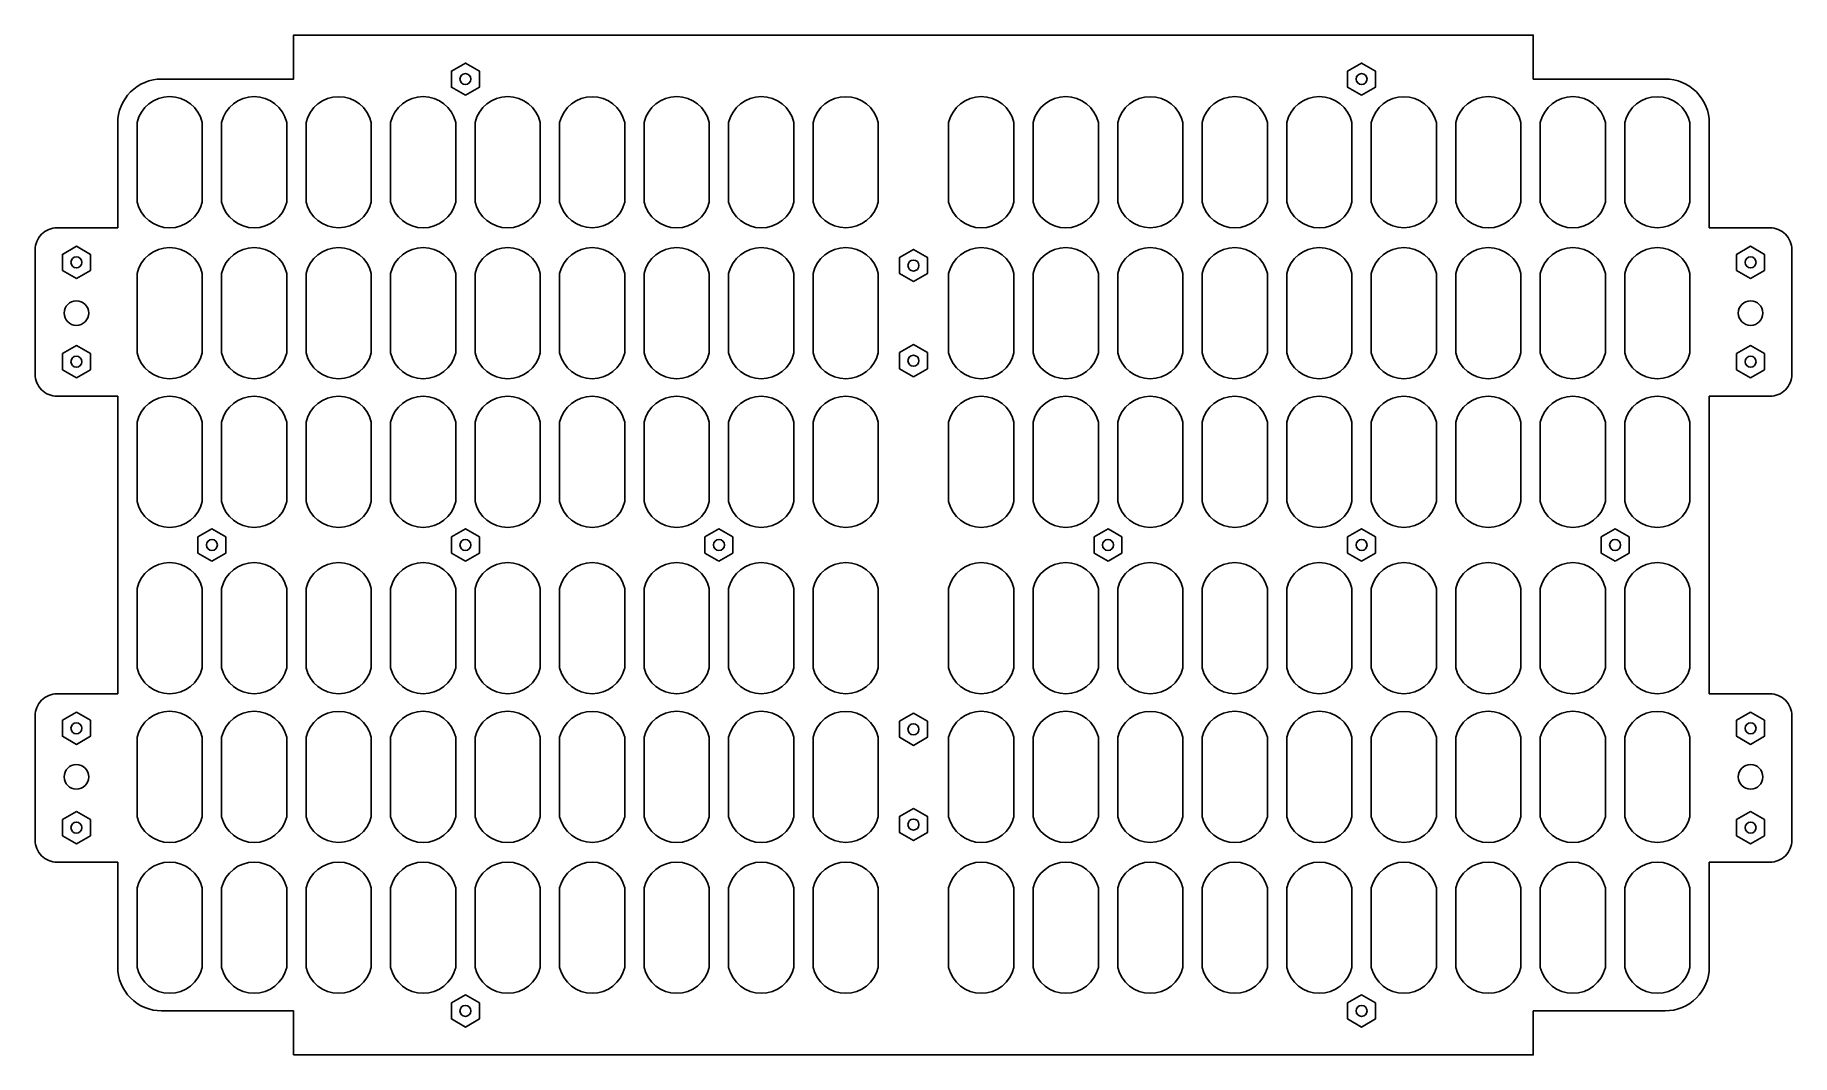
# Model space of a CAD drawing. Extents: x 0.1 to 20, y 0.1 to 11.7.
import ezdxf

# ---------------------------------------------------------------- set-up
doc = ezdxf.new("R2010")
doc.units = 0
doc.layers.add('DEFAULT', color=7, linetype='CONTINUOUS')
doc.layers.add('LAYER_02', color=192, linetype='CONTINUOUS')

msp = doc.modelspace()

# ---------------------------------------------------------------- linework, layer by layer
at = {"layer": 'DEFAULT'}
msp.add_lwpolyline([(3.007, 0.15), (17.099, 0.15), (17.099, 0.65), (18.599, 0.65, 0.414214), (19.099, 1.15), (19.099, 2.341), (19.788, 2.341, 0.414214), (20.038, 2.591), (20.038, 4.006, 0.414214), (19.788, 4.256), (19.099, 4.256), (19.099, 7.639), (19.788, 7.639, 0.414214), (20.038, 7.889), (20.038, 9.305, 0.414214), (19.788, 9.555), (19.099, 9.555), (19.099, 10.746, 0.414214), (18.599, 11.246), (17.099, 11.246), (17.099, 11.746), (3.007, 11.746), (3.007, 11.246), (1.507, 11.246, 0.414214), (1.007, 10.746), (1.007, 9.555), (0.319, 9.555, 0.414214), (0.069, 9.305), (0.069, 7.889, 0.414214), (0.319, 7.639), (1.007, 7.639), (1.007, 4.256), (0.319, 4.256, 0.414214), (0.069, 4.006), (0.069, 2.591, 0.414214), (0.319, 2.341), (1.007, 2.341), (1.007, 1.15, 0.414214), (1.507, 0.65), (3.007, 0.65)], format="xyb", close=True, dxfattribs=at)
for points in [[(4.96, 11.063), (5.119, 11.154), (5.119, 11.338), (4.96, 11.429), (4.801, 11.338), (4.801, 11.154)], [(15.147, 11.063), (14.988, 11.154), (14.988, 11.338), (15.147, 11.429), (15.305, 11.338), (15.305, 11.154)], [(0.538, 8.978), (0.697, 9.07), (0.697, 9.253), (0.538, 9.345), (0.379, 9.253), (0.379, 9.07)], [(10.053, 8.943), (10.212, 9.035), (10.212, 9.218), (10.053, 9.31), (9.895, 9.218), (9.895, 9.035)], [(19.569, 8.978), (19.41, 9.07), (19.41, 9.253), (19.569, 9.345), (19.727, 9.253), (19.727, 9.07)], [(0.538, 7.849), (0.697, 7.941), (0.697, 8.124), (0.538, 8.215), (0.379, 8.124), (0.379, 7.941)], [(10.053, 7.86), (10.212, 7.952), (10.212, 8.135), (10.053, 8.226), (9.895, 8.135), (9.895, 7.952)], [(19.569, 7.849), (19.41, 7.941), (19.41, 8.124), (19.569, 8.215), (19.727, 8.124), (19.727, 7.941)], [(2.078, 5.765), (2.237, 5.856), (2.237, 6.039), (2.078, 6.131), (1.919, 6.039), (1.919, 5.856)], [(4.96, 5.765), (5.119, 5.856), (5.119, 6.039), (4.96, 6.131), (4.801, 6.039), (4.801, 5.856)], [(7.842, 5.765), (8.001, 5.856), (8.001, 6.039), (7.842, 6.131), (7.683, 6.039), (7.683, 5.856)], [(12.265, 5.765), (12.106, 5.856), (12.106, 6.039), (12.265, 6.131), (12.423, 6.039), (12.423, 5.856)], [(15.147, 5.765), (14.988, 5.856), (14.988, 6.039), (15.147, 6.131), (15.305, 6.039), (15.305, 5.856)], [(18.029, 5.765), (17.87, 5.856), (17.87, 6.039), (18.029, 6.131), (18.187, 6.039), (18.187, 5.856)], [(0.538, 4.047), (0.697, 3.955), (0.697, 3.772), (0.538, 3.68), (0.379, 3.772), (0.379, 3.955)], [(10.053, 4.036), (10.212, 3.944), (10.212, 3.761), (10.053, 3.669), (9.895, 3.761), (9.895, 3.944)], [(19.569, 4.047), (19.41, 3.955), (19.41, 3.772), (19.569, 3.68), (19.727, 3.772), (19.727, 3.955)], [(0.538, 2.917), (0.697, 2.826), (0.697, 2.642), (0.538, 2.551), (0.379, 2.642), (0.379, 2.826)], [(10.053, 2.952), (10.212, 2.861), (10.212, 2.678), (10.053, 2.586), (9.895, 2.678), (9.895, 2.861)], [(19.569, 2.917), (19.41, 2.826), (19.41, 2.642), (19.569, 2.551), (19.727, 2.642), (19.727, 2.826)], [(4.96, 0.833), (5.119, 0.741), (5.119, 0.558), (4.96, 0.466), (4.801, 0.558), (4.801, 0.741)], [(15.147, 0.833), (14.988, 0.741), (14.988, 0.558), (15.147, 0.466), (15.305, 0.558), (15.305, 0.741)]]:
    msp.add_lwpolyline(points, close=True, dxfattribs=at)
for centre, radius in [((4.96, 11.246), 0.0625), ((15.147, 11.246), 0.0625), ((0.538, 9.162), 0.0625), ((10.053, 9.126), 0.0625), ((19.569, 9.162), 0.0625), ((0.538, 8.585), 0.14), ((19.569, 8.585), 0.14), ((0.538, 8.032), 0.0625), ((10.053, 8.043), 0.0625), ((19.569, 8.032), 0.0625), ((2.078, 5.948), 0.0625), ((4.96, 5.948), 0.0625), ((7.842, 5.948), 0.0625), ((12.265, 5.948), 0.0625), ((15.147, 5.948), 0.0625), ((18.029, 5.948), 0.0625), ((0.538, 3.863), 0.0625), ((10.053, 3.852), 0.0625), ((19.569, 3.863), 0.0625), ((0.538, 3.311), 0.14), ((19.569, 3.311), 0.14), ((0.538, 2.734), 0.0625), ((10.053, 2.769), 0.0625), ((19.569, 2.734), 0.0625), ((4.96, 0.65), 0.0625), ((15.147, 0.65), 0.0625)]:
    msp.add_circle(centre, radius, dxfattribs=at)
at = {"layer": 'LAYER_02'}
for points in [[(1.227, 10.753, -0.791892), (1.968, 10.753), (1.968, 9.848, -0.791892), (1.227, 9.848)], [(2.188, 10.753, -0.791892), (2.929, 10.753), (2.929, 9.848, -0.791892), (2.188, 9.848)], [(3.149, 10.753, -0.791892), (3.889, 10.753), (3.889, 9.848, -0.791892), (3.149, 9.848)], [(4.109, 10.753, -0.791892), (4.85, 10.753), (4.85, 9.848, -0.791892), (4.109, 9.848)], [(5.07, 10.753, -0.791892), (5.811, 10.753), (5.811, 9.848, -0.791892), (5.07, 9.848)], [(6.031, 10.753, -0.791892), (6.771, 10.753), (6.771, 9.848, -0.791892), (6.031, 9.848)], [(6.991, 10.753, -0.791892), (7.732, 10.753), (7.732, 9.848, -0.791892), (6.991, 9.848)], [(7.952, 10.753, -0.791892), (8.693, 10.753), (8.693, 9.848, -0.791892), (7.952, 9.848)], [(8.913, 10.753, -0.791892), (9.653, 10.753), (9.653, 9.848, -0.791892), (8.913, 9.848)], [(11.194, 10.753, 0.791892), (10.453, 10.753), (10.453, 9.848, 0.791892), (11.194, 9.848)], [(12.155, 10.753, 0.791892), (11.414, 10.753), (11.414, 9.848, 0.791892), (12.155, 9.848)], [(13.115, 10.753, 0.791892), (12.375, 10.753), (12.375, 9.848, 0.791892), (13.115, 9.848)], [(14.076, 10.753, 0.791892), (13.335, 10.753), (13.335, 9.848, 0.791892), (14.076, 9.848)], [(15.037, 10.753, 0.791892), (14.296, 10.753), (14.296, 9.848, 0.791892), (15.037, 9.848)], [(15.997, 10.753, 0.791892), (15.257, 10.753), (15.257, 9.848, 0.791892), (15.997, 9.848)], [(16.958, 10.753, 0.791892), (16.217, 10.753), (16.217, 9.848, 0.791892), (16.958, 9.848)], [(17.919, 10.753, 0.791892), (17.178, 10.753), (17.178, 9.848, 0.791892), (17.919, 9.848)], [(18.879, 10.753, 0.791892), (18.139, 10.753), (18.139, 9.848, 0.791892), (18.879, 9.848)], [(1.227, 9.037, -0.791892), (1.968, 9.037), (1.968, 8.132, -0.791892), (1.227, 8.132)], [(2.188, 9.037, -0.791892), (2.929, 9.037), (2.929, 8.132, -0.791892), (2.188, 8.132)], [(3.149, 9.037, -0.791892), (3.889, 9.037), (3.889, 8.132, -0.791892), (3.149, 8.132)], [(4.109, 9.037, -0.791892), (4.85, 9.037), (4.85, 8.132, -0.791892), (4.109, 8.132)], [(5.07, 9.037, -0.791892), (5.811, 9.037), (5.811, 8.132, -0.791892), (5.07, 8.132)], [(6.031, 9.037, -0.791892), (6.771, 9.037), (6.771, 8.132, -0.791892), (6.031, 8.132)], [(6.991, 9.037, -0.791892), (7.732, 9.037), (7.732, 8.132, -0.791892), (6.991, 8.132)], [(7.952, 9.037, -0.791892), (8.693, 9.037), (8.693, 8.132, -0.791892), (7.952, 8.132)], [(8.913, 9.037, -0.791892), (9.653, 9.037), (9.653, 8.132, -0.791892), (8.913, 8.132)], [(11.194, 9.037, 0.791892), (10.453, 9.037), (10.453, 8.132, 0.791892), (11.194, 8.132)], [(12.155, 9.037, 0.791892), (11.414, 9.037), (11.414, 8.132, 0.791892), (12.155, 8.132)], [(13.115, 9.037, 0.791892), (12.375, 9.037), (12.375, 8.132, 0.791892), (13.115, 8.132)], [(14.076, 9.037, 0.791892), (13.335, 9.037), (13.335, 8.132, 0.791892), (14.076, 8.132)], [(15.037, 9.037, 0.791892), (14.296, 9.037), (14.296, 8.132, 0.791892), (15.037, 8.132)], [(15.997, 9.037, 0.791892), (15.257, 9.037), (15.257, 8.132, 0.791892), (15.997, 8.132)], [(16.958, 9.037, 0.791892), (16.217, 9.037), (16.217, 8.132, 0.791892), (16.958, 8.132)], [(17.919, 9.037, 0.791892), (17.178, 9.037), (17.178, 8.132, 0.791892), (17.919, 8.132)], [(18.879, 9.037, 0.791892), (18.139, 9.037), (18.139, 8.132, 0.791892), (18.879, 8.132)], [(1.227, 7.346, -0.791892), (1.968, 7.346), (1.968, 6.441, -0.791892), (1.227, 6.441)], [(2.188, 7.346, -0.791892), (2.929, 7.346), (2.929, 6.441, -0.791892), (2.188, 6.441)], [(3.149, 7.346, -0.791892), (3.889, 7.346), (3.889, 6.441, -0.791892), (3.149, 6.441)], [(4.109, 7.346, -0.791892), (4.85, 7.346), (4.85, 6.441, -0.791892), (4.109, 6.441)], [(5.07, 7.346, -0.791892), (5.811, 7.346), (5.811, 6.441, -0.791892), (5.07, 6.441)], [(6.031, 7.346, -0.791892), (6.771, 7.346), (6.771, 6.441, -0.791892), (6.031, 6.441)], [(6.991, 7.346, -0.791892), (7.732, 7.346), (7.732, 6.441, -0.791892), (6.991, 6.441)], [(7.952, 7.346, -0.791892), (8.693, 7.346), (8.693, 6.441, -0.791892), (7.952, 6.441)], [(8.913, 7.346, -0.791892), (9.653, 7.346), (9.653, 6.441, -0.791892), (8.913, 6.441)], [(11.194, 7.346, 0.791892), (10.453, 7.346), (10.453, 6.441, 0.791892), (11.194, 6.441)], [(12.155, 7.346, 0.791892), (11.414, 7.346), (11.414, 6.441, 0.791892), (12.155, 6.441)], [(13.115, 7.346, 0.791892), (12.375, 7.346), (12.375, 6.441, 0.791892), (13.115, 6.441)], [(14.076, 7.346, 0.791892), (13.335, 7.346), (13.335, 6.441, 0.791892), (14.076, 6.441)], [(15.037, 7.346, 0.791892), (14.296, 7.346), (14.296, 6.441, 0.791892), (15.037, 6.441)], [(15.997, 7.346, 0.791892), (15.257, 7.346), (15.257, 6.441, 0.791892), (15.997, 6.441)], [(16.958, 7.346, 0.791892), (16.217, 7.346), (16.217, 6.441, 0.791892), (16.958, 6.441)], [(17.919, 7.346, 0.791892), (17.178, 7.346), (17.178, 6.441, 0.791892), (17.919, 6.441)], [(18.879, 7.346, 0.791892), (18.139, 7.346), (18.139, 6.441, 0.791892), (18.879, 6.441)], [(1.227, 4.55, 0.791892), (1.968, 4.55), (1.968, 5.455, 0.791892), (1.227, 5.455)], [(2.188, 4.55, 0.791892), (2.929, 4.55), (2.929, 5.455, 0.791892), (2.188, 5.455)], [(3.149, 4.55, 0.791892), (3.889, 4.55), (3.889, 5.455, 0.791892), (3.149, 5.455)], [(4.109, 4.55, 0.791892), (4.85, 4.55), (4.85, 5.455, 0.791892), (4.109, 5.455)], [(5.07, 4.55, 0.791892), (5.811, 4.55), (5.811, 5.455, 0.791892), (5.07, 5.455)], [(6.031, 4.55, 0.791892), (6.771, 4.55), (6.771, 5.455, 0.791892), (6.031, 5.455)], [(6.991, 4.55, 0.791892), (7.732, 4.55), (7.732, 5.455, 0.791892), (6.991, 5.455)], [(7.952, 4.55, 0.791892), (8.693, 4.55), (8.693, 5.455, 0.791892), (7.952, 5.455)], [(8.913, 4.55, 0.791892), (9.653, 4.55), (9.653, 5.455, 0.791892), (8.913, 5.455)], [(11.194, 4.55, -0.791892), (10.453, 4.55), (10.453, 5.455, -0.791892), (11.194, 5.455)], [(12.155, 4.55, -0.791892), (11.414, 4.55), (11.414, 5.455, -0.791892), (12.155, 5.455)], [(13.115, 4.55, -0.791892), (12.375, 4.55), (12.375, 5.455, -0.791892), (13.115, 5.455)], [(14.076, 4.55, -0.791892), (13.335, 4.55), (13.335, 5.455, -0.791892), (14.076, 5.455)], [(15.037, 4.55, -0.791892), (14.296, 4.55), (14.296, 5.455, -0.791892), (15.037, 5.455)], [(15.997, 4.55, -0.791892), (15.257, 4.55), (15.257, 5.455, -0.791892), (15.997, 5.455)], [(16.958, 4.55, -0.791892), (16.217, 4.55), (16.217, 5.455, -0.791892), (16.958, 5.455)], [(17.919, 4.55, -0.791892), (17.178, 4.55), (17.178, 5.455, -0.791892), (17.919, 5.455)], [(18.879, 4.55, -0.791892), (18.139, 4.55), (18.139, 5.455, -0.791892), (18.879, 5.455)], [(1.227, 2.858, 0.791892), (1.968, 2.858), (1.968, 3.763, 0.791892), (1.227, 3.763)], [(2.188, 2.858, 0.791892), (2.929, 2.858), (2.929, 3.763, 0.791892), (2.188, 3.763)], [(3.149, 2.858, 0.791892), (3.889, 2.858), (3.889, 3.763, 0.791892), (3.149, 3.763)], [(4.109, 2.858, 0.791892), (4.85, 2.858), (4.85, 3.763, 0.791892), (4.109, 3.763)], [(5.07, 2.858, 0.791892), (5.811, 2.858), (5.811, 3.763, 0.791892), (5.07, 3.763)], [(6.031, 2.858, 0.791892), (6.771, 2.858), (6.771, 3.763, 0.791892), (6.031, 3.763)], [(6.991, 2.858, 0.791892), (7.732, 2.858), (7.732, 3.763, 0.791892), (6.991, 3.763)], [(7.952, 2.858, 0.791892), (8.693, 2.858), (8.693, 3.763, 0.791892), (7.952, 3.763)], [(8.913, 2.858, 0.791892), (9.653, 2.858), (9.653, 3.763, 0.791892), (8.913, 3.763)], [(11.194, 2.858, -0.791892), (10.453, 2.858), (10.453, 3.763, -0.791892), (11.194, 3.763)], [(12.155, 2.858, -0.791892), (11.414, 2.858), (11.414, 3.763, -0.791892), (12.155, 3.763)], [(13.115, 2.858, -0.791892), (12.375, 2.858), (12.375, 3.763, -0.791892), (13.115, 3.763)], [(14.076, 2.858, -0.791892), (13.335, 2.858), (13.335, 3.763, -0.791892), (14.076, 3.763)], [(15.037, 2.858, -0.791892), (14.296, 2.858), (14.296, 3.763, -0.791892), (15.037, 3.763)], [(15.997, 2.858, -0.791892), (15.257, 2.858), (15.257, 3.763, -0.791892), (15.997, 3.763)], [(16.958, 2.858, -0.791892), (16.217, 2.858), (16.217, 3.763, -0.791892), (16.958, 3.763)], [(17.919, 2.858, -0.791892), (17.178, 2.858), (17.178, 3.763, -0.791892), (17.919, 3.763)], [(18.879, 2.858, -0.791892), (18.139, 2.858), (18.139, 3.763, -0.791892), (18.879, 3.763)], [(1.227, 1.143, 0.791892), (1.968, 1.143), (1.968, 2.048, 0.791892), (1.227, 2.048)], [(2.188, 1.143, 0.791892), (2.929, 1.143), (2.929, 2.048, 0.791892), (2.188, 2.048)], [(3.149, 1.143, 0.791892), (3.889, 1.143), (3.889, 2.048, 0.791892), (3.149, 2.048)], [(4.109, 1.143, 0.791892), (4.85, 1.143), (4.85, 2.048, 0.791892), (4.109, 2.048)], [(5.07, 1.143, 0.791892), (5.811, 1.143), (5.811, 2.048, 0.791892), (5.07, 2.048)], [(6.031, 1.143, 0.791892), (6.771, 1.143), (6.771, 2.048, 0.791892), (6.031, 2.048)], [(6.991, 1.143, 0.791892), (7.732, 1.143), (7.732, 2.048, 0.791892), (6.991, 2.048)], [(7.952, 1.143, 0.791892), (8.693, 1.143), (8.693, 2.048, 0.791892), (7.952, 2.048)], [(8.913, 1.143, 0.791892), (9.653, 1.143), (9.653, 2.048, 0.791892), (8.913, 2.048)], [(11.194, 1.143, -0.791892), (10.453, 1.143), (10.453, 2.048, -0.791892), (11.194, 2.048)], [(12.155, 1.143, -0.791892), (11.414, 1.143), (11.414, 2.048, -0.791892), (12.155, 2.048)], [(13.115, 1.143, -0.791892), (12.375, 1.143), (12.375, 2.048, -0.791892), (13.115, 2.048)], [(14.076, 1.143, -0.791892), (13.335, 1.143), (13.335, 2.048, -0.791892), (14.076, 2.048)], [(15.037, 1.143, -0.791892), (14.296, 1.143), (14.296, 2.048, -0.791892), (15.037, 2.048)], [(15.997, 1.143, -0.791892), (15.257, 1.143), (15.257, 2.048, -0.791892), (15.997, 2.048)], [(16.958, 1.143, -0.791892), (16.217, 1.143), (16.217, 2.048, -0.791892), (16.958, 2.048)], [(17.919, 1.143, -0.791892), (17.178, 1.143), (17.178, 2.048, -0.791892), (17.919, 2.048)], [(18.879, 1.143, -0.791892), (18.139, 1.143), (18.139, 2.048, -0.791892), (18.879, 2.048)]]:
    msp.add_lwpolyline(points, format="xyb", close=True, dxfattribs=at)

doc.saveas('drawing.dxf')
